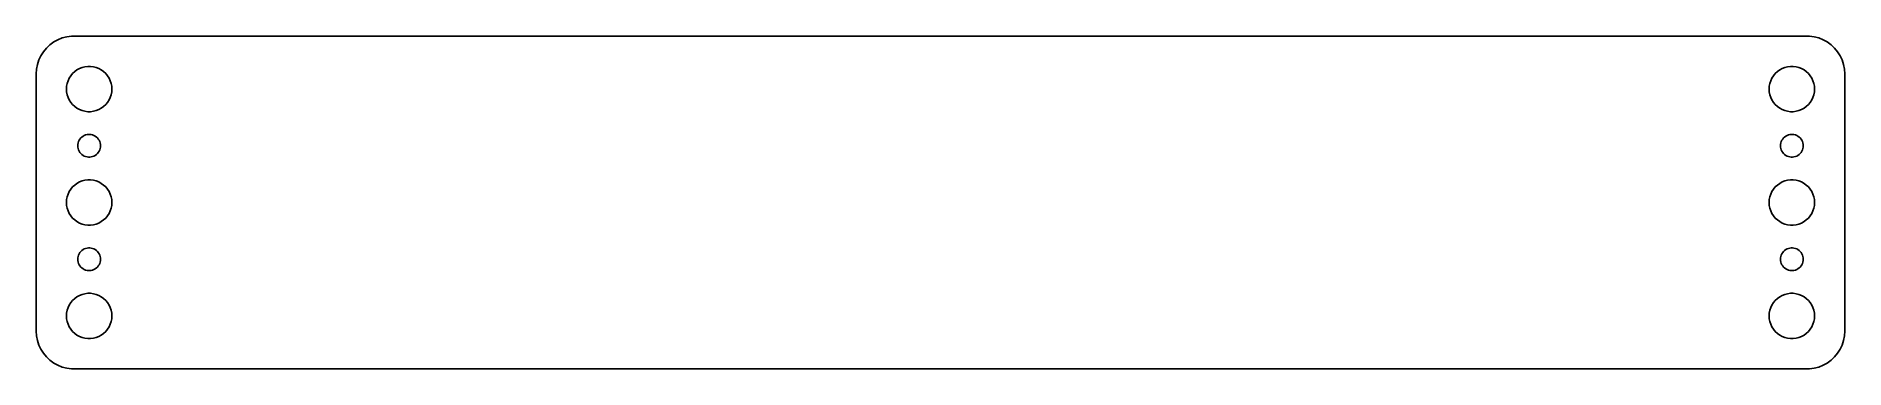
# Model space of a CAD drawing. Header units: metres. Extents: x -120 to 120, y -22 to 22.
import ezdxf

# ---------------------------------------------------------------- set-up
doc = ezdxf.new("R2010")
doc.units = ezdxf.units.M

msp = doc.modelspace()

# ---------------------------------------------------------------- linework, layer by layer
for p, q in [((-116.629, 21.5241), (-117.179, 21.2216)), ((-116.045, 21.7553), (-116.629, 21.5241)), ((-115.437, 21.9114), (-116.045, 21.7553)), ((-114.814, 21.9901), (-115.437, 21.9114)), ((114.814, 21.9901), (-114.814, 21.9901)), ((115.437, 21.9114), (114.814, 21.9901)), ((116.045, 21.7553), (115.437, 21.9114)), ((116.629, 21.5241), (116.045, 21.7553)), ((117.179, 21.2216), (116.629, 21.5241)), ((-118.882, 19.4088), (-119.149, 18.8406)), ((-118.545, 19.9389), (-118.882, 19.4088)), ((-118.145, 20.4227), (-118.545, 19.9389)), ((-117.687, 20.8526), (-118.145, 20.4227)), ((-117.179, 21.2216), (-117.687, 20.8526)), ((117.687, 20.8526), (117.179, 21.2216)), ((118.145, 20.4227), (117.687, 20.8526)), ((118.545, 19.9389), (118.145, 20.4227)), ((118.882, 19.4088), (118.545, 19.9389)), ((119.149, 18.8406), (118.882, 19.4088)), ((-119.461, 17.6267), (-119.5, 17)), ((-119.5, 17), (-119.5, -17)), ((-119.343, 18.2434), (-119.461, 17.6267)), ((-119.149, 18.8406), (-119.343, 18.2434)), ((-115.129, 16.4453), (-114.927, 16.7634)), ((-114.927, 16.7634), (-114.687, 17.0536)), ((-114.687, 17.0536), (-114.412, 17.3115)), ((-114.412, 17.3115), (-114.107, 17.533)), ((-114.107, 17.533), (-113.777, 17.7145)), ((-113.777, 17.7145), (-113.427, 17.8532)), ((-113.427, 17.8532), (-113.062, 17.9469)), ((-113.062, 17.9469), (-112.688, 17.9941)), ((-112.688, 17.9941), (-112.312, 17.9941)), ((-112.312, 17.9941), (-111.938, 17.9469)), ((-111.938, 17.9469), (-111.573, 17.8532)), ((-111.573, 17.8532), (-111.223, 17.7145)), ((-111.223, 17.7145), (-110.893, 17.533)), ((-110.893, 17.533), (-110.588, 17.3115)), ((-110.588, 17.3115), (-110.313, 17.0536)), ((-110.313, 17.0536), (-110.073, 16.7634)), ((-110.073, 16.7634), (-109.871, 16.4453)), ((109.871, 16.4453), (110.073, 16.7634)), ((110.073, 16.7634), (110.313, 17.0536)), ((110.313, 17.0536), (110.588, 17.3115)), ((110.588, 17.3115), (110.893, 17.533)), ((110.893, 17.533), (111.223, 17.7145)), ((111.223, 17.7145), (111.573, 17.8532)), ((111.573, 17.8532), (111.938, 17.9469)), ((111.938, 17.9469), (112.312, 17.9941)), ((112.312, 17.9941), (112.688, 17.9941)), ((112.688, 17.9941), (113.062, 17.9469)), ((113.062, 17.9469), (113.427, 17.8532)), ((113.427, 17.8532), (113.777, 17.7145)), ((113.777, 17.7145), (114.107, 17.533)), ((114.107, 17.533), (114.412, 17.3115)), ((114.412, 17.3115), (114.687, 17.0536)), ((114.687, 17.0536), (114.927, 16.7634)), ((114.927, 16.7634), (115.129, 16.4453)), ((119.343, 18.2434), (119.149, 18.8406)), ((119.461, 17.6267), (119.343, 18.2434)), ((119.5, 17), (119.461, 17.6267)), ((119.5, -17), (119.5, 17)), ((-115.5, 15), (-115.476, 15.376)), ((-115.476, 14.624), (-115.5, 15)), ((-115.476, 15.376), (-115.406, 15.7461)), ((-115.406, 14.2539), (-115.476, 14.624)), ((-115.406, 15.7461), (-115.289, 16.1044)), ((-115.289, 16.1044), (-115.129, 16.4453)), ((-109.871, 16.4453), (-109.711, 16.1044)), ((-109.711, 16.1044), (-109.594, 15.7461)), ((-109.594, 15.7461), (-109.524, 15.376)), ((-109.524, 14.624), (-109.594, 14.2539)), ((-109.524, 15.376), (-109.5, 15)), ((-109.5, 15), (-109.524, 14.624)), ((109.5, 15), (109.524, 15.376)), ((109.524, 14.624), (109.5, 15)), ((109.524, 15.376), (109.594, 15.7461)), ((109.594, 14.2539), (109.524, 14.624)), ((109.594, 15.7461), (109.711, 16.1044)), ((109.711, 16.1044), (109.871, 16.4453)), ((115.129, 16.4453), (115.289, 16.1044)), ((115.289, 16.1044), (115.406, 15.7461)), ((115.406, 15.7461), (115.476, 15.376)), ((115.476, 14.624), (115.406, 14.2539)), ((115.476, 15.376), (115.5, 15)), ((115.5, 15), (115.476, 14.624)), ((-115.289, 13.8956), (-115.406, 14.2539)), ((-115.129, 13.5547), (-115.289, 13.8956)), ((-114.927, 13.2366), (-115.129, 13.5547)), ((-114.687, 12.9464), (-114.927, 13.2366)), ((-114.412, 12.6884), (-114.687, 12.9464)), ((-114.107, 12.467), (-114.412, 12.6884)), ((-113.777, 12.2855), (-114.107, 12.467)), ((-113.427, 12.1468), (-113.777, 12.2855)), ((-113.062, 12.0531), (-113.427, 12.1468)), ((-112.688, 12.0059), (-113.062, 12.0531)), ((-112.312, 12.0059), (-112.688, 12.0059)), ((-111.938, 12.0531), (-112.312, 12.0059)), ((-111.573, 12.1468), (-111.938, 12.0531)), ((-111.223, 12.2855), (-111.573, 12.1468)), ((-110.893, 12.467), (-111.223, 12.2855)), ((-110.588, 12.6884), (-110.893, 12.467)), ((-110.313, 12.9464), (-110.588, 12.6884)), ((-110.073, 13.2366), (-110.313, 12.9464)), ((-109.871, 13.5547), (-110.073, 13.2366)), ((-109.711, 13.8956), (-109.871, 13.5547)), ((-109.594, 14.2539), (-109.711, 13.8956)), ((109.711, 13.8956), (109.594, 14.2539)), ((109.871, 13.5547), (109.711, 13.8956)), ((110.073, 13.2366), (109.871, 13.5547)), ((110.313, 12.9464), (110.073, 13.2366)), ((110.588, 12.6884), (110.313, 12.9464)), ((110.893, 12.467), (110.588, 12.6884)), ((111.223, 12.2855), (110.893, 12.467)), ((111.573, 12.1468), (111.223, 12.2855)), ((111.938, 12.0531), (111.573, 12.1468)), ((112.312, 12.0059), (111.938, 12.0531)), ((112.688, 12.0059), (112.312, 12.0059)), ((113.062, 12.0531), (112.688, 12.0059)), ((113.427, 12.1468), (113.062, 12.0531)), ((113.777, 12.2855), (113.427, 12.1468)), ((114.107, 12.467), (113.777, 12.2855)), ((114.412, 12.6884), (114.107, 12.467)), ((114.687, 12.9464), (114.412, 12.6884)), ((114.927, 13.2366), (114.687, 12.9464)), ((115.129, 13.5547), (114.927, 13.2366)), ((115.289, 13.8956), (115.129, 13.5547)), ((115.406, 14.2539), (115.289, 13.8956)), ((-114, 7.5), (-113.988, 7.68799)), ((-113.988, 7.312), (-114, 7.5)), ((-113.988, 7.68799), (-113.953, 7.87303)), ((-113.953, 7.12695), (-113.988, 7.312)), ((-113.953, 7.87303), (-113.895, 8.05219)), ((-113.895, 8.05219), (-113.814, 8.22263)), ((-113.814, 8.22263), (-113.714, 8.38167)), ((-113.714, 8.38167), (-113.593, 8.52681)), ((-113.593, 8.52681), (-113.456, 8.65576)), ((-113.456, 8.65576), (-113.304, 8.76648)), ((-113.304, 8.76648), (-113.139, 8.85724)), ((-113.139, 8.85724), (-112.964, 8.92657)), ((-112.964, 8.92657), (-112.781, 8.97342)), ((-112.781, 8.97342), (-112.594, 8.99704)), ((-112.594, 8.99704), (-112.406, 8.99704)), ((-112.406, 8.99704), (-112.219, 8.97342)), ((-112.219, 8.97342), (-112.036, 8.92657)), ((-112.036, 8.92657), (-111.861, 8.85724)), ((-111.861, 8.85724), (-111.696, 8.76648)), ((-111.696, 8.76648), (-111.544, 8.65576)), ((-111.544, 8.65576), (-111.407, 8.52681)), ((-111.407, 8.52681), (-111.286, 8.38167)), ((-111.286, 8.38167), (-111.186, 8.22263)), ((-111.186, 8.22263), (-111.105, 8.05219)), ((-111.105, 8.05219), (-111.047, 7.87303)), ((-111.047, 7.87303), (-111.012, 7.68799)), ((-111.012, 7.312), (-111.047, 7.12695)), ((-111.012, 7.68799), (-111, 7.5)), ((-111, 7.5), (-111.012, 7.312)), ((111, 7.5), (111.012, 7.68799)), ((111.012, 7.312), (111, 7.5)), ((111.012, 7.68799), (111.047, 7.87303)), ((111.047, 7.12695), (111.012, 7.312)), ((111.047, 7.87303), (111.105, 8.05219)), ((111.105, 8.05219), (111.186, 8.22263)), ((111.186, 8.22263), (111.286, 8.38167)), ((111.286, 8.38167), (111.407, 8.52681)), ((111.407, 8.52681), (111.544, 8.65576)), ((111.544, 8.65576), (111.696, 8.76648)), ((111.696, 8.76648), (111.861, 8.85724)), ((111.861, 8.85724), (112.036, 8.92657)), ((112.036, 8.92657), (112.219, 8.97342)), ((112.219, 8.97342), (112.406, 8.99704)), ((112.406, 8.99704), (112.594, 8.99704)), ((112.594, 8.99704), (112.781, 8.97342)), ((112.781, 8.97342), (112.964, 8.92657)), ((112.964, 8.92657), (113.139, 8.85724)), ((113.139, 8.85724), (113.304, 8.76648)), ((113.304, 8.76648), (113.456, 8.65576)), ((113.456, 8.65576), (113.593, 8.52681)), ((113.593, 8.52681), (113.714, 8.38167)), ((113.714, 8.38167), (113.814, 8.22263)), ((113.814, 8.22263), (113.895, 8.05219)), ((113.895, 8.05219), (113.953, 7.87303)), ((113.953, 7.87303), (113.988, 7.68799)), ((113.988, 7.312), (113.953, 7.12695)), ((113.988, 7.68799), (114, 7.5)), ((114, 7.5), (113.988, 7.312)), ((-113.895, 6.9478), (-113.953, 7.12695)), ((-113.814, 6.77736), (-113.895, 6.9478)), ((-113.714, 6.61832), (-113.814, 6.77736)), ((-113.593, 6.47318), (-113.714, 6.61832)), ((-113.456, 6.34422), (-113.593, 6.47318)), ((-113.304, 6.23351), (-113.456, 6.34422)), ((-113.139, 6.14275), (-113.304, 6.23351)), ((-112.964, 6.07341), (-113.139, 6.14275)), ((-112.781, 6.02657), (-112.964, 6.07341)), ((-112.594, 6.00294), (-112.781, 6.02657)), ((-112.406, 6.00294), (-112.594, 6.00294)), ((-112.219, 6.02657), (-112.406, 6.00294)), ((-112.036, 6.07341), (-112.219, 6.02657)), ((-111.861, 6.14275), (-112.036, 6.07341)), ((-111.696, 6.23351), (-111.861, 6.14275)), ((-111.544, 6.34422), (-111.696, 6.23351)), ((-111.407, 6.47318), (-111.544, 6.34422)), ((-111.286, 6.61832), (-111.407, 6.47318)), ((-111.186, 6.77736), (-111.286, 6.61832)), ((-111.105, 6.9478), (-111.186, 6.77736)), ((-111.047, 7.12695), (-111.105, 6.9478)), ((111.105, 6.9478), (111.047, 7.12695)), ((111.186, 6.77736), (111.105, 6.9478)), ((111.286, 6.61832), (111.186, 6.77736)), ((111.407, 6.47318), (111.286, 6.61832)), ((111.544, 6.34422), (111.407, 6.47318)), ((111.696, 6.23351), (111.544, 6.34422)), ((111.861, 6.14275), (111.696, 6.23351)), ((112.036, 6.07341), (111.861, 6.14275)), ((112.219, 6.02657), (112.036, 6.07341)), ((112.406, 6.00294), (112.219, 6.02657)), ((112.594, 6.00294), (112.406, 6.00294)), ((112.781, 6.02657), (112.594, 6.00294)), ((112.964, 6.07341), (112.781, 6.02657)), ((113.139, 6.14275), (112.964, 6.07341)), ((113.304, 6.23351), (113.139, 6.14275)), ((113.456, 6.34422), (113.304, 6.23351)), ((113.593, 6.47318), (113.456, 6.34422)), ((113.714, 6.61832), (113.593, 6.47318)), ((113.814, 6.77736), (113.714, 6.61832)), ((113.895, 6.9478), (113.814, 6.77736)), ((113.953, 7.12695), (113.895, 6.9478)), ((-114.412, 2.31154), (-114.107, 2.53297)), ((-114.107, 2.53297), (-113.777, 2.71448)), ((-113.777, 2.71448), (-113.427, 2.85316)), ((-113.427, 2.85316), (-113.062, 2.94685)), ((-113.062, 2.94685), (-112.688, 2.99408)), ((-112.688, 2.99408), (-112.312, 2.99408)), ((-112.312, 2.99408), (-111.938, 2.94685)), ((-111.938, 2.94685), (-111.573, 2.85316)), ((-111.573, 2.85316), (-111.223, 2.71448)), ((-111.223, 2.71448), (-110.893, 2.53297)), ((-110.893, 2.53297), (-110.588, 2.31154)), ((110.588, 2.31154), (110.893, 2.53297)), ((110.893, 2.53297), (111.223, 2.71448)), ((111.223, 2.71448), (111.573, 2.85316)), ((111.573, 2.85316), (111.938, 2.94685)), ((111.938, 2.94685), (112.312, 2.99408)), ((112.312, 2.99408), (112.688, 2.99408)), ((112.688, 2.99408), (113.062, 2.94685)), ((113.062, 2.94685), (113.427, 2.85316)), ((113.427, 2.85316), (113.777, 2.71448)), ((113.777, 2.71448), (114.107, 2.53297)), ((114.107, 2.53297), (114.412, 2.31154)), ((-115.5, 0), (-115.476, 0.37599)), ((-115.476, -0.37599), (-115.5, 0)), ((-115.476, 0.37599), (-115.406, 0.74606)), ((-115.406, 0.74606), (-115.289, 1.10437)), ((-115.289, 1.10437), (-115.129, 1.44525)), ((-115.129, 1.44525), (-114.927, 1.76335)), ((-114.927, 1.76335), (-114.687, 2.05363)), ((-114.687, 2.05363), (-114.412, 2.31154)), ((-110.588, 2.31154), (-110.313, 2.05363)), ((-110.313, 2.05363), (-110.073, 1.76335)), ((-110.073, 1.76335), (-109.871, 1.44525)), ((-109.871, 1.44525), (-109.711, 1.10437)), ((-109.711, 1.10437), (-109.594, 0.74606)), ((-109.594, 0.74606), (-109.524, 0.37599)), ((-109.524, 0.37599), (-109.5, 0)), ((-109.5, 0), (-109.524, -0.37599)), ((109.5, 0), (109.524, 0.37599)), ((109.524, -0.37599), (109.5, 0)), ((109.524, 0.37599), (109.594, 0.74606)), ((109.594, 0.74606), (109.711, 1.10437)), ((109.711, 1.10437), (109.871, 1.44525)), ((109.871, 1.44525), (110.073, 1.76335)), ((110.073, 1.76335), (110.313, 2.05363)), ((110.313, 2.05363), (110.588, 2.31154)), ((114.412, 2.31154), (114.687, 2.05363)), ((114.687, 2.05363), (114.927, 1.76335)), ((114.927, 1.76335), (115.129, 1.44525)), ((115.129, 1.44525), (115.289, 1.10437)), ((115.289, 1.10437), (115.406, 0.74606)), ((115.406, 0.74606), (115.476, 0.37599)), ((115.476, 0.37599), (115.5, 0)), ((115.5, 0), (115.476, -0.37599)), ((-115.406, -0.74606), (-115.476, -0.37599)), ((-115.289, -1.10437), (-115.406, -0.74606)), ((-115.129, -1.44525), (-115.289, -1.10437)), ((-114.927, -1.76335), (-115.129, -1.44525)), ((-114.687, -2.05363), (-114.927, -1.76335)), ((-114.412, -2.31154), (-114.687, -2.05363)), ((-114.107, -2.53297), (-114.412, -2.31154)), ((-110.588, -2.31154), (-110.893, -2.53297)), ((-110.313, -2.05363), (-110.588, -2.31154)), ((-110.073, -1.76335), (-110.313, -2.05363)), ((-109.871, -1.44525), (-110.073, -1.76335)), ((-109.711, -1.10437), (-109.871, -1.44525)), ((-109.594, -0.74606), (-109.711, -1.10437)), ((-109.524, -0.37599), (-109.594, -0.74606)), ((109.594, -0.74606), (109.524, -0.37599)), ((109.711, -1.10437), (109.594, -0.74606)), ((109.871, -1.44525), (109.711, -1.10437)), ((110.073, -1.76335), (109.871, -1.44525)), ((110.313, -2.05363), (110.073, -1.76335)), ((110.588, -2.31154), (110.313, -2.05363)), ((110.893, -2.53297), (110.588, -2.31154)), ((114.412, -2.31154), (114.107, -2.53297)), ((114.687, -2.05363), (114.412, -2.31154)), ((114.927, -1.76335), (114.687, -2.05363)), ((115.129, -1.44525), (114.927, -1.76335)), ((115.289, -1.10437), (115.129, -1.44525)), ((115.406, -0.74606), (115.289, -1.10437)), ((115.476, -0.37599), (115.406, -0.74606)), ((-113.777, -2.71448), (-114.107, -2.53297)), ((-113.427, -2.85316), (-113.777, -2.71448)), ((-113.062, -2.94685), (-113.427, -2.85316)), ((-112.688, -2.99408), (-113.062, -2.94685)), ((-112.312, -2.99408), (-112.688, -2.99408)), ((-111.938, -2.94685), (-112.312, -2.99408)), ((-111.573, -2.85316), (-111.938, -2.94685)), ((-111.223, -2.71448), (-111.573, -2.85316)), ((-110.893, -2.53297), (-111.223, -2.71448)), ((111.223, -2.71448), (110.893, -2.53297)), ((111.573, -2.85316), (111.223, -2.71448)), ((111.938, -2.94685), (111.573, -2.85316)), ((112.312, -2.99408), (111.938, -2.94685)), ((112.688, -2.99408), (112.312, -2.99408)), ((113.062, -2.94685), (112.688, -2.99408)), ((113.427, -2.85316), (113.062, -2.94685)), ((113.777, -2.71448), (113.427, -2.85316)), ((114.107, -2.53297), (113.777, -2.71448)), ((-113.988, -7.312), (-113.953, -7.12695)), ((-113.953, -7.12695), (-113.895, -6.9478)), ((-113.895, -6.9478), (-113.814, -6.77736)), ((-113.814, -6.77736), (-113.714, -6.61832)), ((-113.714, -6.61832), (-113.593, -6.47318)), ((-113.593, -6.47318), (-113.456, -6.34422)), ((-113.456, -6.34422), (-113.304, -6.23351)), ((-113.304, -6.23351), (-113.139, -6.14275)), ((-113.139, -6.14275), (-112.964, -6.07341)), ((-112.964, -6.07341), (-112.781, -6.02657)), ((-112.781, -6.02657), (-112.594, -6.00294)), ((-112.594, -6.00294), (-112.406, -6.00294)), ((-112.406, -6.00294), (-112.219, -6.02657)), ((-112.219, -6.02657), (-112.036, -6.07341)), ((-112.036, -6.07341), (-111.861, -6.14275)), ((-111.861, -6.14275), (-111.696, -6.23351)), ((-111.696, -6.23351), (-111.544, -6.34422)), ((-111.544, -6.34422), (-111.407, -6.47318)), ((-111.407, -6.47318), (-111.286, -6.61832)), ((-111.286, -6.61832), (-111.186, -6.77736)), ((-111.186, -6.77736), (-111.105, -6.9478)), ((-111.105, -6.9478), (-111.047, -7.12695)), ((-111.047, -7.12695), (-111.012, -7.312)), ((111.012, -7.312), (111.047, -7.12695)), ((111.047, -7.12695), (111.105, -6.9478)), ((111.105, -6.9478), (111.186, -6.77736)), ((111.186, -6.77736), (111.286, -6.61832)), ((111.286, -6.61832), (111.407, -6.47318)), ((111.407, -6.47318), (111.544, -6.34422)), ((111.544, -6.34422), (111.696, -6.23351)), ((111.696, -6.23351), (111.861, -6.14275)), ((111.861, -6.14275), (112.036, -6.07341)), ((112.036, -6.07341), (112.219, -6.02657)), ((112.219, -6.02657), (112.406, -6.00294)), ((112.406, -6.00294), (112.594, -6.00294)), ((112.594, -6.00294), (112.781, -6.02657)), ((112.781, -6.02657), (112.964, -6.07341)), ((112.964, -6.07341), (113.139, -6.14275)), ((113.139, -6.14275), (113.304, -6.23351)), ((113.304, -6.23351), (113.456, -6.34422)), ((113.456, -6.34422), (113.593, -6.47318)), ((113.593, -6.47318), (113.714, -6.61832)), ((113.714, -6.61832), (113.814, -6.77736)), ((113.814, -6.77736), (113.895, -6.9478)), ((113.895, -6.9478), (113.953, -7.12695)), ((113.953, -7.12695), (113.988, -7.312)), ((-114, -7.5), (-113.988, -7.312)), ((-113.988, -7.68799), (-114, -7.5)), ((-113.953, -7.87303), (-113.988, -7.68799)), ((-113.895, -8.05219), (-113.953, -7.87303)), ((-113.814, -8.22263), (-113.895, -8.05219)), ((-113.714, -8.38167), (-113.814, -8.22263)), ((-113.593, -8.52681), (-113.714, -8.38167)), ((-113.456, -8.65576), (-113.593, -8.52681)), ((-113.304, -8.76648), (-113.456, -8.65576)), ((-113.139, -8.85724), (-113.304, -8.76648)), ((-112.964, -8.92657), (-113.139, -8.85724)), ((-112.781, -8.97342), (-112.964, -8.92657)), ((-112.594, -8.99704), (-112.781, -8.97342)), ((-112.406, -8.99704), (-112.594, -8.99704)), ((-112.219, -8.97342), (-112.406, -8.99704)), ((-112.036, -8.92657), (-112.219, -8.97342)), ((-111.861, -8.85724), (-112.036, -8.92657)), ((-111.696, -8.76648), (-111.861, -8.85724)), ((-111.544, -8.65576), (-111.696, -8.76648)), ((-111.407, -8.52681), (-111.544, -8.65576)), ((-111.286, -8.38167), (-111.407, -8.52681)), ((-111.186, -8.22263), (-111.286, -8.38167)), ((-111.105, -8.05219), (-111.186, -8.22263)), ((-111.047, -7.87303), (-111.105, -8.05219)), ((-111.012, -7.68799), (-111.047, -7.87303)), ((-111.012, -7.312), (-111, -7.5)), ((-111, -7.5), (-111.012, -7.68799)), ((111, -7.5), (111.012, -7.312)), ((111.012, -7.68799), (111, -7.5)), ((111.047, -7.87303), (111.012, -7.68799)), ((111.105, -8.05219), (111.047, -7.87303)), ((111.186, -8.22263), (111.105, -8.05219)), ((111.286, -8.38167), (111.186, -8.22263)), ((111.407, -8.52681), (111.286, -8.38167)), ((111.544, -8.65576), (111.407, -8.52681)), ((111.696, -8.76648), (111.544, -8.65576)), ((111.861, -8.85724), (111.696, -8.76648)), ((112.036, -8.92657), (111.861, -8.85724)), ((112.219, -8.97342), (112.036, -8.92657)), ((112.406, -8.99704), (112.219, -8.97342)), ((112.594, -8.99704), (112.406, -8.99704)), ((112.781, -8.97342), (112.594, -8.99704)), ((112.964, -8.92657), (112.781, -8.97342)), ((113.139, -8.85724), (112.964, -8.92657)), ((113.304, -8.76648), (113.139, -8.85724)), ((113.456, -8.65576), (113.304, -8.76648)), ((113.593, -8.52681), (113.456, -8.65576)), ((113.714, -8.38167), (113.593, -8.52681)), ((113.814, -8.22263), (113.714, -8.38167)), ((113.895, -8.05219), (113.814, -8.22263)), ((113.953, -7.87303), (113.895, -8.05219)), ((113.988, -7.68799), (113.953, -7.87303)), ((113.988, -7.312), (114, -7.5)), ((114, -7.5), (113.988, -7.68799)), ((-115.476, -14.624), (-115.406, -14.2539)), ((-115.406, -14.2539), (-115.289, -13.8956)), ((-115.289, -13.8956), (-115.129, -13.5547)), ((-115.129, -13.5547), (-114.927, -13.2366)), ((-114.927, -13.2366), (-114.687, -12.9464)), ((-114.687, -12.9464), (-114.412, -12.6884)), ((-114.412, -12.6884), (-114.107, -12.467)), ((-114.107, -12.467), (-113.777, -12.2855)), ((-113.777, -12.2855), (-113.427, -12.1468)), ((-113.427, -12.1468), (-113.062, -12.0531)), ((-113.062, -12.0531), (-112.688, -12.0059)), ((-112.688, -12.0059), (-112.312, -12.0059)), ((-112.312, -12.0059), (-111.938, -12.0531)), ((-111.938, -12.0531), (-111.573, -12.1468)), ((-111.573, -12.1468), (-111.223, -12.2855)), ((-111.223, -12.2855), (-110.893, -12.467)), ((-110.893, -12.467), (-110.588, -12.6884)), ((-110.588, -12.6884), (-110.313, -12.9464)), ((-110.313, -12.9464), (-110.073, -13.2366)), ((-110.073, -13.2366), (-109.871, -13.5547)), ((-109.871, -13.5547), (-109.711, -13.8956)), ((-109.711, -13.8956), (-109.594, -14.2539)), ((-109.594, -14.2539), (-109.524, -14.624)), ((109.524, -14.624), (109.594, -14.2539)), ((109.594, -14.2539), (109.711, -13.8956)), ((109.711, -13.8956), (109.871, -13.5547)), ((109.871, -13.5547), (110.073, -13.2366)), ((110.073, -13.2366), (110.313, -12.9464)), ((110.313, -12.9464), (110.588, -12.6884)), ((110.588, -12.6884), (110.893, -12.467)), ((110.893, -12.467), (111.223, -12.2855)), ((111.223, -12.2855), (111.573, -12.1468)), ((111.573, -12.1468), (111.938, -12.0531)), ((111.938, -12.0531), (112.312, -12.0059)), ((112.312, -12.0059), (112.688, -12.0059)), ((112.688, -12.0059), (113.062, -12.0531)), ((113.062, -12.0531), (113.427, -12.1468)), ((113.427, -12.1468), (113.777, -12.2855)), ((113.777, -12.2855), (114.107, -12.467)), ((114.107, -12.467), (114.412, -12.6884)), ((114.412, -12.6884), (114.687, -12.9464)), ((114.687, -12.9464), (114.927, -13.2366)), ((114.927, -13.2366), (115.129, -13.5547)), ((115.129, -13.5547), (115.289, -13.8956)), ((115.289, -13.8956), (115.406, -14.2539)), ((115.406, -14.2539), (115.476, -14.624)), ((-115.5, -15), (-115.476, -14.624)), ((-115.476, -15.376), (-115.5, -15)), ((-115.406, -15.7461), (-115.476, -15.376)), ((-115.289, -16.1044), (-115.406, -15.7461)), ((-115.129, -16.4453), (-115.289, -16.1044)), ((-114.927, -16.7634), (-115.129, -16.4453)), ((-109.871, -16.4453), (-110.073, -16.7634)), ((-109.711, -16.1044), (-109.871, -16.4453)), ((-109.594, -15.7461), (-109.711, -16.1044)), ((-109.524, -15.376), (-109.594, -15.7461)), ((-109.524, -14.624), (-109.5, -15)), ((-109.5, -15), (-109.524, -15.376)), ((109.5, -15), (109.524, -14.624)), ((109.524, -15.376), (109.5, -15)), ((109.594, -15.7461), (109.524, -15.376)), ((109.711, -16.1044), (109.594, -15.7461)), ((109.871, -16.4453), (109.711, -16.1044)), ((110.073, -16.7634), (109.871, -16.4453)), ((115.129, -16.4453), (114.927, -16.7634)), ((115.289, -16.1044), (115.129, -16.4453)), ((115.406, -15.7461), (115.289, -16.1044)), ((115.476, -15.376), (115.406, -15.7461)), ((115.476, -14.624), (115.5, -15)), ((115.5, -15), (115.476, -15.376)), ((-119.5, -17), (-119.461, -17.6267)), ((-119.461, -17.6267), (-119.343, -18.2434)), ((-119.343, -18.2434), (-119.149, -18.8406)), ((-119.149, -18.8406), (-118.882, -19.4088)), ((-114.687, -17.0536), (-114.927, -16.7634)), ((-114.412, -17.3115), (-114.687, -17.0536)), ((-114.107, -17.533), (-114.412, -17.3115)), ((-113.777, -17.7145), (-114.107, -17.533)), ((-113.427, -17.8532), (-113.777, -17.7145)), ((-113.062, -17.9469), (-113.427, -17.8532)), ((-112.688, -17.9941), (-113.062, -17.9469)), ((-112.312, -17.9941), (-112.688, -17.9941)), ((-111.938, -17.9469), (-112.312, -17.9941)), ((-111.573, -17.8532), (-111.938, -17.9469)), ((-111.223, -17.7145), (-111.573, -17.8532)), ((-110.893, -17.533), (-111.223, -17.7145)), ((-110.588, -17.3115), (-110.893, -17.533)), ((-110.313, -17.0536), (-110.588, -17.3115)), ((-110.073, -16.7634), (-110.313, -17.0536)), ((110.313, -17.0536), (110.073, -16.7634)), ((110.588, -17.3115), (110.313, -17.0536)), ((110.893, -17.533), (110.588, -17.3115)), ((111.223, -17.7145), (110.893, -17.533)), ((111.573, -17.8532), (111.223, -17.7145)), ((111.938, -17.9469), (111.573, -17.8532)), ((112.312, -17.9941), (111.938, -17.9469)), ((112.688, -17.9941), (112.312, -17.9941)), ((113.062, -17.9469), (112.688, -17.9941)), ((113.427, -17.8532), (113.062, -17.9469)), ((113.777, -17.7145), (113.427, -17.8532)), ((114.107, -17.533), (113.777, -17.7145)), ((114.412, -17.3115), (114.107, -17.533)), ((114.687, -17.0536), (114.412, -17.3115)), ((114.927, -16.7634), (114.687, -17.0536)), ((118.882, -19.4088), (119.149, -18.8406)), ((119.149, -18.8406), (119.343, -18.2434)), ((119.343, -18.2434), (119.461, -17.6267)), ((119.461, -17.6267), (119.5, -17)), ((-118.882, -19.4088), (-118.545, -19.9389)), ((-118.545, -19.9389), (-118.145, -20.4227)), ((-118.145, -20.4227), (-117.687, -20.8526)), ((-117.687, -20.8526), (-117.179, -21.2216)), ((-117.179, -21.2216), (-116.629, -21.5241)), ((116.629, -21.5241), (117.179, -21.2216)), ((117.179, -21.2216), (117.687, -20.8526)), ((117.687, -20.8526), (118.145, -20.4227)), ((118.145, -20.4227), (118.545, -19.9389)), ((118.545, -19.9389), (118.882, -19.4088)), ((-116.629, -21.5241), (-116.045, -21.7553)), ((-116.045, -21.7553), (-115.437, -21.9114)), ((-115.437, -21.9114), (-114.814, -21.9901)), ((-114.814, -21.9901), (114.814, -21.9901)), ((114.814, -21.9901), (115.437, -21.9114)), ((115.437, -21.9114), (116.045, -21.7553)), ((116.045, -21.7553), (116.629, -21.5241))]:
    msp.add_line(p, q)

doc.saveas('drawing.dxf')
